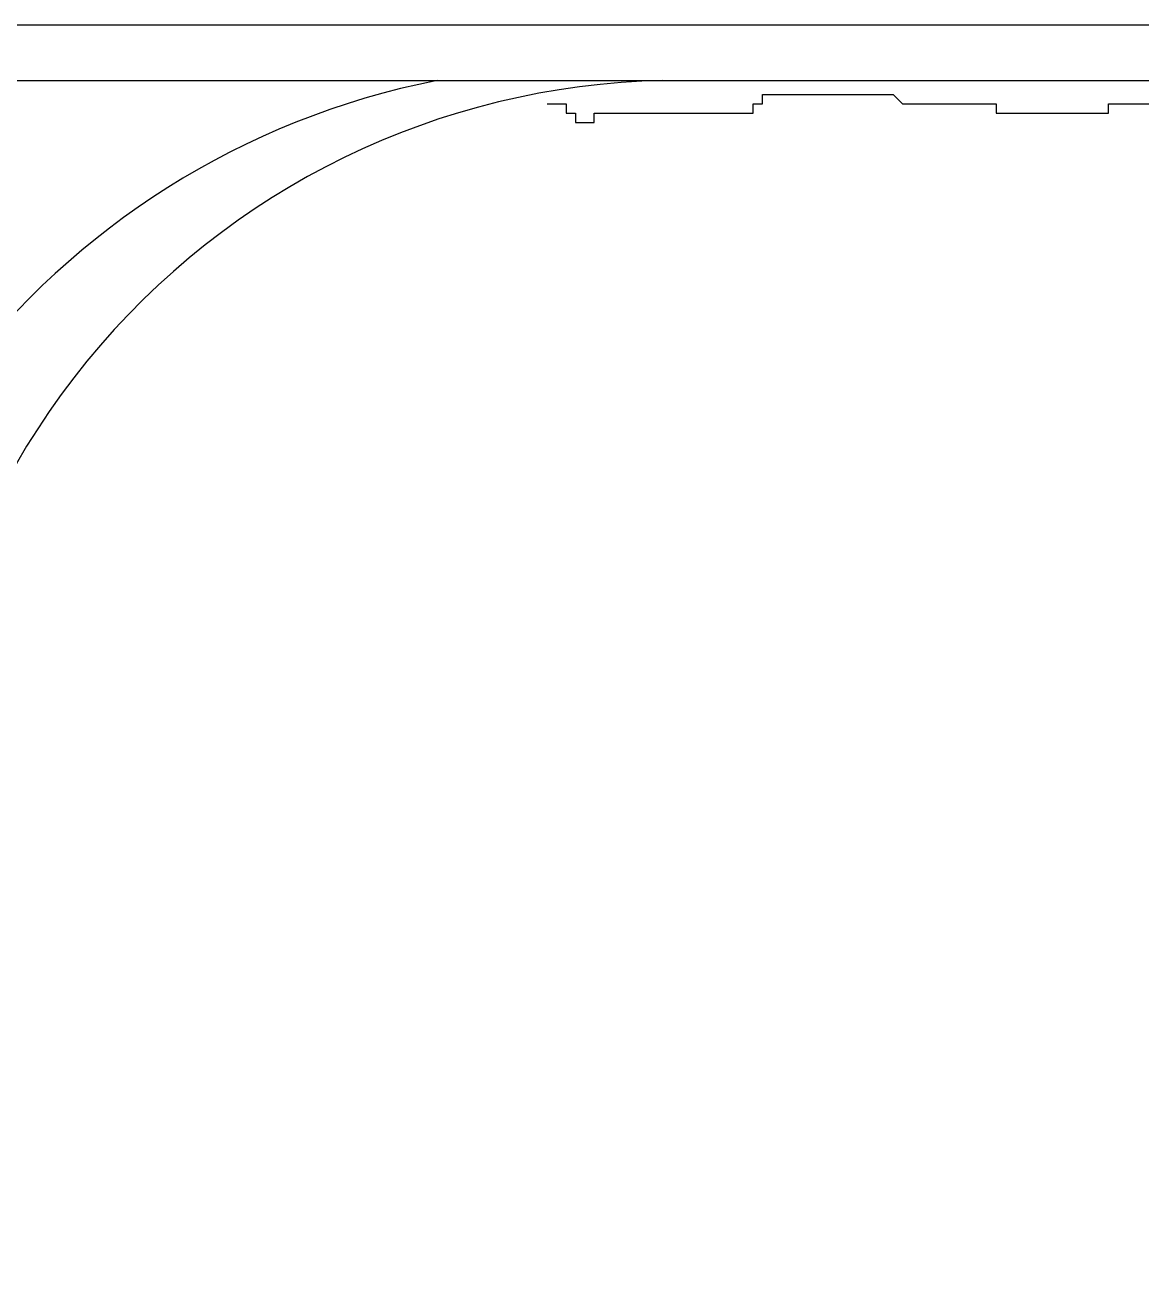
# Model space of a CAD drawing. Extents: x 182769.15 to 182771.38, y 101811.72 to 101812.21.
# Drawn here: x 182769.64696 to 182769.65499, y 101811.92969 to 101811.93864 of the extents above; entities that cross this region are included whole.
import ezdxf

# ---------------------------------------------------------------- set-up
doc = ezdxf.new("R2010")
doc.units = 0
doc.header["$MEASUREMENT"] = 0
doc.layers.add('tefriş', color=21, linetype='Continuous')

msp = doc.modelspace()

# ---------------------------------------------------------------- linework, layer by layer
at = {"layer": 'tefriş'}
for p, q in [((182769.6366990784, 101811.9386415858), (182769.6746990784, 101811.9386415858)), ((182769.6390990784, 101811.9382415858), (182769.6722990784, 101811.9382415858)), ((182769.6522633737, 101811.9380741078), (182769.6522633737, 101811.9381413787)), ((182769.6522633737, 101811.9381413787), (182769.6532043194, 101811.9381413787)), ((182769.6532043194, 101811.9381413787), (182769.6532715332, 101811.9380741078)), ((182769.6507175301, 101811.9380741078), (182769.6508519524, 101811.9380741078)), ((182769.6508519524, 101811.9380741078), (182769.6508519524, 101811.9380068466)), ((182769.6521961598, 101811.9380068466), (182769.6521961598, 101811.9380741078)), ((182769.6521961598, 101811.9380741078), (182769.6522633737, 101811.9380741078)), ((182769.6532715332, 101811.9380741078), (182769.6539436342, 101811.9380741078)), ((182769.6539436342, 101811.9380741078), (182769.6539436342, 101811.9380068466)), ((182769.6547501629, 101811.9380068466), (182769.6547501629, 101811.9380741078)), ((182769.6547501629, 101811.9380741078), (182769.6552206385, 101811.9380741078)), ((182769.6508519524, 101811.9380068466), (182769.6509191609, 101811.9380068466)), ((182769.6509191609, 101811.9380068466), (182769.6509191609, 101811.9379395757)), ((182769.6509191609, 101811.9379395757), (182769.6510535832, 101811.9379395757)), ((182769.6510535832, 101811.9379395757), (182769.6510535832, 101811.9380068466)), ((182769.6510535832, 101811.9380068466), (182769.6521961598, 101811.9380068466)), ((182769.6539436342, 101811.9380068466), (182769.6547501629, 101811.9380068466))]:
    msp.add_line(p, q, dxfattribs=at)
msp.add_arc((182769.6510308324, 101811.9326449796), 0.005704733915134639, 101.1731827643724, 184.0533733255714, dxfattribs=at)
at = {"layer": 'tefriş', "color": 8}
msp.add_arc((182769.6516618168, 101811.9327529563), 0.005489803109035651, 91.18474540442665, 190.3941038272259, dxfattribs=at)

doc.saveas('drawing.dxf')
